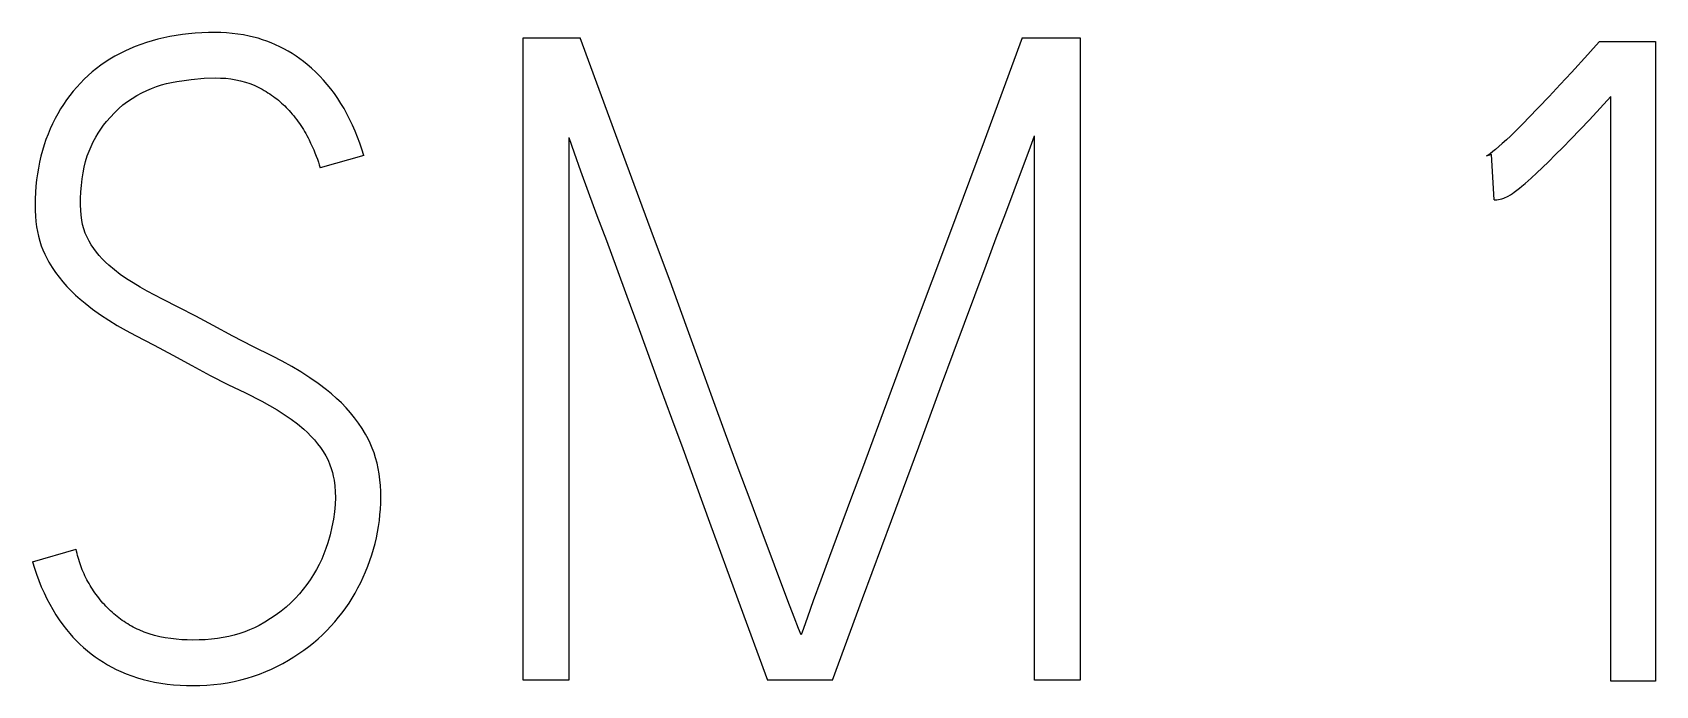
# Model space of a CAD drawing. Extents: x 867151 to 1787449, y -2071112 to -1028603.
# Drawn here: x 871244.18 to 871249.24, y -1032656.95 to -1032654.92 of the extents above; entities that cross this region are included whole.
import ezdxf

# ---------------------------------------------------------------- set-up
doc = ezdxf.new("R2010")
doc.units = 0
doc.header["$LTSCALE"] = 4
doc.header["$MEASUREMENT"] = 0
doc.layers.get('0').update_dxf_attribs({"linetype": 'CONTINUOUS'})
doc.layers.add('20000_FRONT_O', color=7, linetype='CONTINUOUS')

# ---------------------------------------------------------------- blocks, each defined once
blk = doc.blocks.new('A$C36C17930')
at = {"layer": '20000_FRONT_O', "color": 7, "linetype": 'Continuous'}
for p, q in [((31.2234, 52.5129), (31.204, 52.5105)), ((31.244, 52.5148), (31.2234, 52.5129)), ((31.2646, 52.5161), (31.244, 52.5148)), ((31.2852, 52.5169), (31.2646, 52.5161)), ((31.3059, 52.517), (31.2852, 52.5169)), ((31.3236, 52.5166), (31.3059, 52.517)), ((31.3414, 52.5157), (31.3236, 52.5166)), ((31.3591, 52.5142), (31.3414, 52.5157)), ((31.3768, 52.5121), (31.3591, 52.5142)), ((31.3943, 52.5094), (31.3768, 52.5121)), ((31.0409, 52.4664), (31.0245, 52.4589)), ((31.0574, 52.4732), (31.0409, 52.4664)), ((31.0742, 52.4796), (31.0574, 52.4732)), ((31.092, 52.4856), (31.0742, 52.4796)), ((31.1099, 52.4911), (31.092, 52.4856)), ((31.128, 52.496), (31.1099, 52.4911)), ((31.1462, 52.5004), (31.128, 52.496)), ((31.1654, 52.5043), (31.1462, 52.5004)), ((31.1846, 52.5077), (31.1654, 52.5043)), ((31.204, 52.5105), (31.1846, 52.5077)), ((31.4117, 52.5059), (31.3943, 52.5094)), ((31.4259, 52.5026), (31.4117, 52.5059)), ((31.4399, 52.4988), (31.4259, 52.5026)), ((31.4537, 52.4945), (31.4399, 52.4988)), ((31.4674, 52.4897), (31.4537, 52.4945)), ((31.481, 52.4845), (31.4674, 52.4897)), ((31.4943, 52.4788), (31.481, 52.4845)), ((31.5074, 52.4726), (31.4943, 52.4788)), ((31.5204, 52.466), (31.5074, 52.4726)), ((31.5332, 52.4589), (31.5204, 52.466)), ((32.2656, 50.5004), (32.2656, 52.5004)), ((32.2656, 52.5004), (32.4432, 52.5004)), ((32.5612, 52.1789), (32.4432, 52.5004)), ((33.819, 52.5004), (33.7007, 52.1789)), ((33.819, 52.5004), (33.9994, 52.5004)), ((33.9994, 52.5004), (33.9994, 50.5004)), ((35.5971, 52.4671), (35.5804, 52.4484)), ((35.5971, 52.4671), (35.6166, 52.4893)), ((35.6166, 52.4893), (35.7913, 52.4893)), ((35.7913, 52.4893), (35.7913, 50.4976)), ((30.9497, 52.4149), (30.9362, 52.4047)), ((30.9639, 52.4247), (30.9497, 52.4149)), ((30.9784, 52.434), (30.9639, 52.4247)), ((30.9933, 52.4427), (30.9784, 52.434)), ((31.0084, 52.4509), (30.9933, 52.4427)), ((31.0245, 52.4589), (31.0084, 52.4509)), ((31.5457, 52.4514), (31.5332, 52.4589)), ((31.5579, 52.4434), (31.5457, 52.4514)), ((31.5699, 52.435), (31.5579, 52.4434)), ((31.5816, 52.4263), (31.5699, 52.435)), ((31.593, 52.4172), (31.5816, 52.4263)), ((31.6063, 52.4057), (31.593, 52.4172)), ((35.5804, 52.4484), (35.5293, 52.3925)), ((30.8981, 52.3714), (30.8863, 52.3594)), ((30.9104, 52.383), (30.8981, 52.3714)), ((30.9231, 52.3941), (30.9104, 52.383)), ((30.9362, 52.4047), (30.9231, 52.3941)), ((31.1548, 52.3579), (31.1706, 52.3615)), ((31.1706, 52.3615), (31.1866, 52.3645)), ((31.1866, 52.3645), (31.2092, 52.3679)), ((31.2092, 52.3679), (31.2319, 52.3706)), ((31.2319, 52.3706), (31.2717, 52.3743)), ((31.2717, 52.3743), (31.3059, 52.3756)), ((31.3059, 52.3756), (31.3224, 52.3752)), ((31.3224, 52.3752), (31.3389, 52.3742)), ((31.3389, 52.3742), (31.3553, 52.3723)), ((31.3553, 52.3723), (31.3705, 52.3699)), ((31.3705, 52.3699), (31.3854, 52.3667)), ((31.3854, 52.3667), (31.4002, 52.3626)), ((31.4002, 52.3626), (31.4139, 52.358)), ((31.6192, 52.3937), (31.6063, 52.4057)), ((31.6317, 52.3813), (31.6192, 52.3937)), ((31.6436, 52.3684), (31.6317, 52.3813)), ((31.6551, 52.3551), (31.6436, 52.3684)), ((35.5293, 52.3925), (35.4945, 52.3548)), ((30.8536, 52.321), (30.8435, 52.3073)), ((30.864, 52.3342), (30.8536, 52.321)), ((30.8749, 52.347), (30.864, 52.3342)), ((30.8863, 52.3594), (30.8749, 52.347)), ((31.0332, 52.3019), (31.0479, 52.3118)), ((31.0479, 52.3118), (31.0625, 52.3206)), ((31.0625, 52.3206), (31.0775, 52.3287)), ((31.0775, 52.3287), (31.0929, 52.3361)), ((31.0929, 52.3361), (31.108, 52.3427)), ((31.108, 52.3427), (31.1235, 52.3486)), ((31.1235, 52.3486), (31.1391, 52.3537)), ((31.1391, 52.3537), (31.1548, 52.3579)), ((31.4139, 52.358), (31.4273, 52.3525)), ((31.4273, 52.3525), (31.4404, 52.3464)), ((31.4404, 52.3464), (31.4466, 52.3433)), ((31.4466, 52.3433), (31.4527, 52.34)), ((31.4527, 52.34), (31.4587, 52.3365)), ((31.4587, 52.3365), (31.4646, 52.333)), ((31.4646, 52.333), (31.4705, 52.3293)), ((31.4705, 52.3293), (31.4763, 52.3255)), ((31.4763, 52.3255), (31.4818, 52.3217)), ((31.4818, 52.3217), (31.4873, 52.3179)), ((31.4873, 52.3179), (31.4926, 52.3139)), ((31.4926, 52.3139), (31.4979, 52.3099)), ((31.4979, 52.3099), (31.5031, 52.3057)), ((31.6662, 52.3413), (31.6551, 52.3551)), ((31.6773, 52.3265), (31.6662, 52.3413)), ((31.6878, 52.3113), (31.6773, 52.3265)), ((31.6979, 52.2957), (31.6878, 52.3113)), ((35.4601, 52.3179), (35.4273, 52.2832)), ((35.4945, 52.3548), (35.4601, 52.3179)), ((35.5853, 52.2453), (35.6526, 52.3173)), ((35.6526, 50.4976), (35.6526, 52.3173)), ((30.8161, 52.2641), (30.8077, 52.2487)), ((30.8247, 52.2788), (30.8161, 52.2641)), ((30.8339, 52.2932), (30.8247, 52.2788)), ((30.8435, 52.3073), (30.8339, 52.2932)), ((30.9797, 52.2537), (30.9923, 52.2671)), ((30.9923, 52.2671), (31.0057, 52.2799)), ((31.0057, 52.2799), (31.0191, 52.2913)), ((31.0191, 52.2913), (31.0332, 52.3019)), ((31.5031, 52.3057), (31.5082, 52.3014)), ((31.5082, 52.3014), (31.5131, 52.2972)), ((31.5131, 52.2972), (31.5179, 52.2928)), ((31.5179, 52.2928), (31.5226, 52.2883)), ((31.5226, 52.2883), (31.5272, 52.2837)), ((31.5272, 52.2837), (31.5317, 52.2791)), ((31.5317, 52.2791), (31.5361, 52.2743)), ((31.5361, 52.2743), (31.5412, 52.2686)), ((31.5412, 52.2686), (31.5461, 52.2629)), ((31.5461, 52.2629), (31.551, 52.257)), ((31.7074, 52.2798), (31.6979, 52.2957)), ((31.7164, 52.2635), (31.7074, 52.2798)), ((31.7249, 52.247), (31.7164, 52.2635)), ((35.4273, 52.2832), (35.396, 52.2507)), ((30.7926, 52.217), (30.7858, 52.2008)), ((30.7999, 52.233), (30.7926, 52.217)), ((30.8077, 52.2487), (30.7999, 52.233)), ((30.9418, 52.2037), (30.95, 52.216)), ((30.95, 52.216), (30.9586, 52.228)), ((30.9586, 52.228), (30.9678, 52.2396)), ((30.9678, 52.2396), (30.9797, 52.2537)), ((31.551, 52.257), (31.5557, 52.2511)), ((31.5557, 52.2511), (31.5603, 52.245)), ((31.5603, 52.245), (31.5647, 52.2391)), ((31.5647, 52.2391), (31.569, 52.2331)), ((31.569, 52.2331), (31.5731, 52.227)), ((31.5731, 52.227), (31.5772, 52.2208)), ((31.5772, 52.2208), (31.5811, 52.2145)), ((31.5811, 52.2145), (31.5848, 52.2083)), ((31.7336, 52.2288), (31.7249, 52.247)), ((31.7418, 52.2102), (31.7336, 52.2288)), ((31.7494, 52.1915), (31.7418, 52.2102)), ((35.3666, 52.221), (35.353, 52.2077)), ((35.3814, 52.2358), (35.3666, 52.221)), ((35.396, 52.2507), (35.3814, 52.2358)), ((35.5275, 52.1848), (35.5565, 52.215)), ((35.5565, 52.215), (35.5853, 52.2453)), ((30.7734, 52.1667), (30.7681, 52.1493)), ((30.7793, 52.1838), (30.7734, 52.1667)), ((30.7858, 52.2008), (30.7793, 52.1838)), ((30.9134, 52.1475), (30.9196, 52.1624)), ((30.9196, 52.1624), (30.9265, 52.1769)), ((30.9265, 52.1769), (30.9342, 52.1911)), ((30.9342, 52.1911), (30.9418, 52.2037)), ((31.5848, 52.2083), (31.5884, 52.202)), ((31.5884, 52.202), (31.5919, 52.1957)), ((31.5919, 52.1957), (31.5953, 52.1892)), ((31.5953, 52.1892), (31.5985, 52.1828)), ((31.5985, 52.1828), (31.6035, 52.1724)), ((31.6035, 52.1724), (31.6083, 52.162)), ((31.6083, 52.162), (31.6129, 52.1515)), ((31.7565, 52.1725), (31.7494, 52.1915)), ((31.7631, 52.1534), (31.7565, 52.1725)), ((32.4071, 52.1897), (32.4071, 50.5004)), ((32.4071, 52.1897), (32.4238, 52.1426)), ((32.6713, 51.8803), (32.5612, 52.1789)), ((33.7007, 52.1789), (33.5897, 51.8803)), ((33.8411, 52.1496), (33.8579, 52.1953)), ((33.8579, 50.5004), (33.8579, 52.1953)), ((35.3142, 52.1717), (35.2926, 52.153)), ((35.3268, 52.1831), (35.3142, 52.1717)), ((35.3393, 52.1946), (35.3268, 52.1831)), ((35.353, 52.2077), (35.3393, 52.1946)), ((35.4792, 52.1356), (35.5035, 52.1601)), ((35.5035, 52.1601), (35.5275, 52.1848)), ((30.7592, 52.1134), (30.7555, 52.095)), ((30.7634, 52.1318), (30.7592, 52.1134)), ((30.7681, 52.1493), (30.7634, 52.1318)), ((30.8985, 52.0974), (30.9028, 52.115)), ((30.9028, 52.115), (30.908, 52.1324)), ((30.908, 52.1324), (30.9134, 52.1475)), ((31.6129, 52.1515), (31.6169, 52.1418)), ((31.6169, 52.1418), (31.6207, 52.1321)), ((31.6207, 52.1321), (31.6244, 52.1224)), ((31.6244, 52.1224), (31.6275, 52.1134)), ((31.6275, 52.1134), (31.6305, 52.1045)), ((31.7691, 52.1342), (31.6332, 52.0954)), ((31.7691, 52.1342), (31.7631, 52.1534)), ((32.4238, 52.1426), (32.4441, 52.0861)), ((33.8203, 52.0942), (33.8411, 52.1496)), ((35.2809, 52.137), (35.2643, 52.1315)), ((35.2702, 52.1354), (35.2643, 52.1315)), ((35.276, 52.1396), (35.2702, 52.1354)), ((35.2844, 52.1462), (35.276, 52.1396)), ((35.2892, 51.9955), (35.2809, 52.137)), ((35.2926, 52.153), (35.2844, 52.1462)), ((35.4387, 52.0959), (35.4591, 52.1156)), ((35.4591, 52.1156), (35.4792, 52.1356)), ((30.75, 52.0578), (30.748, 52.0381)), ((30.7525, 52.0764), (30.75, 52.0578)), ((30.7555, 52.095), (30.7525, 52.0764)), ((30.8898, 52.041), (30.8922, 52.0616)), ((30.8922, 52.0616), (30.8951, 52.0796)), ((30.8951, 52.0796), (30.8985, 52.0974)), ((31.6305, 52.1045), (31.6332, 52.0954)), ((32.4441, 52.0861), (32.4681, 52.0205)), ((33.7677, 51.9558), (33.8203, 52.0942)), ((35.3946, 52.055), (35.404, 52.0635)), ((35.404, 52.0635), (35.4215, 52.0795)), ((35.4215, 52.0795), (35.4387, 52.0959)), ((30.7465, 52.0184), (30.7457, 51.9987)), ((30.748, 52.0381), (30.7465, 52.0184)), ((30.8871, 51.9996), (30.888, 52.0204)), ((30.888, 52.0204), (30.8898, 52.041)), ((32.4681, 52.0205), (32.4951, 51.9475)), ((35.328, 52.0052), (35.3327, 52.0077)), ((35.3327, 52.0077), (35.3392, 52.0116)), ((35.3392, 52.0116), (35.3455, 52.0158)), ((35.3455, 52.0158), (35.3516, 52.0202)), ((35.3516, 52.0202), (35.3596, 52.0261)), ((35.3596, 52.0261), (35.3675, 52.0323)), ((35.3675, 52.0323), (35.3752, 52.0385)), ((35.3752, 52.0385), (35.385, 52.0467)), ((35.385, 52.0467), (35.3946, 52.055)), ((30.7457, 51.9987), (30.7455, 51.9789)), ((30.7455, 51.9789), (30.7459, 51.9622)), ((30.7459, 51.9622), (30.7467, 51.9455)), ((30.887, 51.9789), (30.8871, 51.9996)), ((30.8875, 51.9636), (30.887, 51.9789)), ((30.8887, 51.9483), (30.8875, 51.9636)), ((35.2892, 51.9955), (35.2933, 51.9957)), ((35.2933, 51.9957), (35.2974, 51.9961)), ((35.2974, 51.9961), (35.3023, 51.997)), ((35.3023, 51.997), (35.3071, 51.998)), ((35.3071, 51.998), (35.3128, 51.9994)), ((35.3128, 51.9994), (35.3184, 52.0011)), ((35.3184, 52.0011), (35.3233, 52.003)), ((35.3233, 52.003), (35.328, 52.0052)), ((30.7467, 51.9455), (30.7482, 51.9289)), ((30.7482, 51.9289), (30.7503, 51.9123)), ((30.7503, 51.9123), (30.7529, 51.8973)), ((30.8907, 51.9331), (30.8887, 51.9483)), ((30.8935, 51.9192), (30.8907, 51.9331)), ((30.8972, 51.9054), (30.8935, 51.9192)), ((32.4951, 51.9475), (32.5242, 51.8689)), ((33.7381, 51.8772), (33.7677, 51.9558)), ((30.7529, 51.8973), (30.7561, 51.8824)), ((30.7561, 51.8824), (30.76, 51.8677)), ((30.76, 51.8677), (30.7646, 51.8531)), ((30.9018, 51.892), (30.8972, 51.9054)), ((30.9072, 51.8794), (30.9018, 51.892)), ((30.9133, 51.8672), (30.9072, 51.8794)), ((30.9203, 51.8554), (30.9133, 51.8672)), ((30.928, 51.844), (30.9203, 51.8554)), ((32.5242, 51.8689), (32.5555, 51.7847)), ((32.7226, 51.7425), (32.6713, 51.8803)), ((33.5897, 51.8803), (33.4862, 51.6044)), ((33.7067, 51.793), (33.7381, 51.8772)), ((30.7646, 51.8531), (30.7697, 51.8398)), ((30.7697, 51.8398), (30.7754, 51.8267)), ((30.7754, 51.8267), (30.7817, 51.8139)), ((30.7817, 51.8139), (30.7885, 51.8014)), ((30.9363, 51.8331), (30.928, 51.844)), ((30.9451, 51.8225), (30.9363, 51.8331)), ((30.9547, 51.8119), (30.9451, 51.8225)), ((30.9647, 51.8017), (30.9547, 51.8119)), ((30.7885, 51.8014), (30.7983, 51.7855)), ((30.7983, 51.7855), (30.8089, 51.7701)), ((30.8089, 51.7701), (30.8201, 51.7551)), ((30.8201, 51.7551), (30.8321, 51.7405)), ((30.9752, 51.792), (30.9647, 51.8017)), ((30.9924, 51.7775), (30.9752, 51.792)), ((31.0104, 51.7639), (30.9924, 51.7775)), ((31.0302, 51.7503), (31.0104, 51.7639)), ((32.5555, 51.7847), (32.5883, 51.6961)), ((33.6041, 51.517), (33.7067, 51.793)), ((30.8321, 51.7405), (30.8445, 51.7263)), ((30.8445, 51.7263), (30.8576, 51.7126)), ((30.8576, 51.7126), (30.8715, 51.6991)), ((31.0504, 51.7374), (31.0302, 51.7503)), ((31.0722, 51.7242), (31.0504, 51.7374)), ((31.0943, 51.7115), (31.0722, 51.7242)), ((31.1422, 51.6862), (31.0943, 51.7115)), ((32.7733, 51.6044), (32.7226, 51.7425)), ((30.8715, 51.6991), (30.886, 51.6862)), ((30.886, 51.6862), (30.9009, 51.6738)), ((30.9009, 51.6738), (30.9246, 51.6554)), ((30.9246, 51.6554), (30.9491, 51.638)), ((31.1931, 51.6605), (31.1422, 51.6862)), ((31.2458, 51.6332), (31.1931, 51.6605)), ((32.5883, 51.6961), (32.6221, 51.6041)), ((30.9491, 51.638), (30.9749, 51.6209)), ((30.9749, 51.6209), (31.0014, 51.6047)), ((31.0014, 51.6047), (31.0293, 51.589)), ((31.3003, 51.6044), (31.2458, 51.6332)), ((31.3615, 51.5716), (31.3003, 51.6044)), ((32.6221, 51.6041), (32.6919, 51.4121)), ((32.814, 51.4905), (32.7733, 51.6044)), ((33.4862, 51.6044), (33.3219, 51.1609)), ((31.0293, 51.589), (31.0576, 51.5739)), ((31.0576, 51.5739), (31.116, 51.5437)), ((31.423, 51.5397), (31.3615, 51.5716)), ((31.116, 51.5437), (31.1747, 51.5123)), ((31.1747, 51.5123), (31.2337, 51.4796)), ((31.4848, 51.5087), (31.423, 51.5397)), ((31.515, 51.4931), (31.4848, 51.5087)), ((33.5682, 51.4201), (33.6041, 51.517)), ((31.2337, 51.4796), (31.2905, 51.4492)), ((31.5447, 51.4768), (31.515, 51.4931)), ((31.573, 51.46), (31.5447, 51.4768)), ((31.6007, 51.4421), (31.573, 51.46)), ((32.8546, 51.3782), (32.814, 51.4905)), ((31.2905, 51.4492), (31.3459, 51.421)), ((31.3459, 51.421), (31.4002, 51.395)), ((31.627, 51.4239), (31.6007, 51.4421)), ((31.6526, 51.4047), (31.627, 51.4239)), ((31.6688, 51.3915), (31.6526, 51.4047)), ((32.6919, 51.4121), (32.727, 51.3164)), ((33.5326, 51.3235), (33.5682, 51.4201)), ((31.4002, 51.395), (31.4518, 51.3692)), ((31.4518, 51.3692), (31.4758, 51.356)), ((31.4758, 51.356), (31.4994, 51.342)), ((31.6844, 51.3778), (31.6688, 51.3915)), ((31.6995, 51.3634), (31.6844, 51.3778)), ((31.7137, 51.3486), (31.6995, 51.3634)), ((32.8953, 51.2674), (32.8546, 51.3782)), ((31.4994, 51.342), (31.5215, 51.328)), ((31.5215, 51.328), (31.543, 51.3131)), ((31.543, 51.3131), (31.5629, 51.2982)), ((31.7272, 51.3331), (31.7137, 51.3486)), ((31.7401, 51.3172), (31.7272, 51.3331)), ((31.7524, 51.3006), (31.7401, 51.3172)), ((31.764, 51.2836), (31.7524, 51.3006)), ((32.727, 51.3164), (32.7622, 51.2216)), ((33.4973, 51.2272), (33.5326, 51.3235)), ((31.5629, 51.2982), (31.5819, 51.2822)), ((31.5819, 51.2822), (31.5934, 51.2714)), ((31.5934, 51.2714), (31.6045, 51.2601)), ((31.6045, 51.2601), (31.6152, 51.2484)), ((31.7747, 51.266), (31.764, 51.2836)), ((31.7822, 51.252), (31.7747, 51.266)), ((31.7891, 51.2378), (31.7822, 51.252)), ((32.9348, 51.1609), (32.8953, 51.2674)), ((31.6152, 51.2484), (31.625, 51.2367)), ((31.625, 51.2367), (31.6343, 51.2245)), ((31.6343, 51.2245), (31.6429, 51.2119)), ((31.6429, 51.2119), (31.6508, 51.1987)), ((31.6508, 51.1987), (31.6577, 51.1849)), ((31.7953, 51.2232), (31.7891, 51.2378)), ((31.8009, 51.2084), (31.7953, 51.2232)), ((31.8059, 51.1922), (31.8009, 51.2084)), ((32.7622, 51.2216), (32.8457, 50.9923)), ((33.4119, 50.9972), (33.4973, 51.2272)), ((31.6577, 51.1849), (31.6637, 51.1708)), ((31.6637, 51.1708), (31.6677, 51.1591)), ((31.6677, 51.1591), (31.6711, 51.1473)), ((31.8102, 51.1759), (31.8059, 51.1922)), ((31.8137, 51.1594), (31.8102, 51.1759)), ((31.8166, 51.1427), (31.8137, 51.1594)), ((32.9718, 51.0615), (32.9348, 51.1609)), ((33.3219, 51.1609), (33.2849, 51.0615)), ((31.6711, 51.1473), (31.6739, 51.1353)), ((31.6739, 51.1353), (31.6762, 51.1231)), ((31.6762, 51.1231), (31.6786, 51.1052)), ((31.6786, 51.1052), (31.6799, 51.0871)), ((31.8189, 51.1244), (31.8166, 51.1427)), ((31.8206, 51.106), (31.8189, 51.1244)), ((31.8215, 51.0875), (31.8206, 51.106)), ((31.6797, 51.047), (31.6777, 51.025)), ((31.6804, 51.069), (31.6797, 51.047)), ((31.6799, 51.0871), (31.6804, 51.069)), ((31.8207, 51.0331), (31.8215, 51.051)), ((31.8218, 51.069), (31.8215, 51.0875)), ((31.8215, 51.051), (31.8218, 51.069)), ((33.0063, 50.9692), (32.9718, 51.0615)), ((33.2849, 51.0615), (33.2504, 50.9692)), ((31.6744, 51.0013), (31.6699, 50.9778)), ((31.6777, 51.025), (31.6744, 51.0013)), ((31.8148, 50.9793), (31.8174, 50.9972)), ((31.8174, 50.9972), (31.8193, 51.0151)), ((31.8193, 51.0151), (31.8207, 51.0331)), ((33.3222, 50.755), (33.4119, 50.9972)), ((31.6639, 50.9525), (31.6568, 50.9276)), ((31.6699, 50.9778), (31.6639, 50.9525)), ((31.8081, 50.9437), (31.8117, 50.9614)), ((31.8117, 50.9614), (31.8148, 50.9793)), ((32.8457, 50.9923), (32.9335, 50.7519)), ((33.0895, 50.7473), (33.0063, 50.9692)), ((33.2504, 50.9692), (33.2191, 50.8853)), ((30.7372, 50.8693), (30.8731, 50.9082)), ((30.8745, 50.9016), (30.8731, 50.9082)), ((30.876, 50.8951), (30.8745, 50.9016)), ((30.8776, 50.8886), (30.876, 50.8951)), ((31.6511, 50.9105), (31.6448, 50.8936)), ((31.6568, 50.9276), (31.6511, 50.9105)), ((31.7938, 50.8904), (31.7992, 50.9081)), ((31.7992, 50.9081), (31.8039, 50.926)), ((31.8039, 50.926), (31.8081, 50.9437)), ((30.7372, 50.8693), (30.7433, 50.8496)), ((30.7433, 50.8496), (30.7499, 50.83)), ((30.8793, 50.8822), (30.8776, 50.8886)), ((30.8812, 50.8757), (30.8793, 50.8822)), ((30.8832, 50.8693), (30.8812, 50.8757)), ((30.8853, 50.8629), (30.8832, 50.8693)), ((30.8876, 50.8566), (30.8853, 50.8629)), ((30.8899, 50.8503), (30.8876, 50.8566)), ((30.8925, 50.844), (30.8899, 50.8503)), ((31.6215, 50.8446), (31.6124, 50.8289)), ((31.63, 50.8606), (31.6215, 50.8446)), ((31.6378, 50.877), (31.63, 50.8606)), ((31.6448, 50.8936), (31.6378, 50.877)), ((31.7747, 50.8382), (31.7816, 50.8554)), ((31.7816, 50.8554), (31.788, 50.8728)), ((31.788, 50.8728), (31.7938, 50.8904)), ((33.2191, 50.8853), (33.1918, 50.8114)), ((30.7499, 50.83), (30.7571, 50.8105)), ((30.7571, 50.8105), (30.7648, 50.7913)), ((30.8951, 50.8378), (30.8925, 50.844)), ((30.8978, 50.8316), (30.8951, 50.8378)), ((30.9007, 50.8255), (30.8978, 50.8316)), ((30.9037, 50.8194), (30.9007, 50.8255)), ((30.9068, 50.8133), (30.9037, 50.8194)), ((30.91, 50.8073), (30.9068, 50.8133)), ((30.9133, 50.8014), (30.91, 50.8073)), ((30.9168, 50.7955), (30.9133, 50.8014)), ((30.9203, 50.7897), (30.9168, 50.7955)), ((31.5918, 50.7981), (31.5805, 50.7833)), ((31.6024, 50.8133), (31.5918, 50.7981)), ((31.6124, 50.8289), (31.6024, 50.8133)), ((31.7509, 50.7878), (31.7594, 50.8043)), ((31.7594, 50.8043), (31.7673, 50.8212)), ((31.7673, 50.8212), (31.7747, 50.8382)), ((33.1918, 50.8114), (33.1686, 50.7473)), ((30.7648, 50.7913), (30.7732, 50.7723)), ((30.7732, 50.7723), (30.7822, 50.7536)), ((30.7822, 50.7536), (30.791, 50.7368)), ((30.9239, 50.784), (30.9203, 50.7897)), ((30.9277, 50.7783), (30.9239, 50.784)), ((30.9316, 50.7727), (30.9277, 50.7783)), ((30.9355, 50.7671), (30.9316, 50.7727)), ((30.9396, 50.7617), (30.9355, 50.7671)), ((30.9438, 50.7563), (30.9396, 50.7617)), ((30.948, 50.751), (30.9438, 50.7563)), ((30.9524, 50.7458), (30.948, 50.751)), ((30.9568, 50.7406), (30.9524, 50.7458)), ((31.5554, 50.7547), (31.5418, 50.7413)), ((31.5683, 50.7687), (31.5554, 50.7547)), ((31.5805, 50.7833), (31.5683, 50.7687)), ((31.7229, 50.7405), (31.7327, 50.756)), ((31.7327, 50.756), (31.7421, 50.7717)), ((31.7421, 50.7717), (31.7509, 50.7878)), ((32.9335, 50.7519), (33.0257, 50.5004)), ((33.1089, 50.6961), (33.0895, 50.7473)), ((33.1686, 50.7473), (33.1502, 50.6961)), ((33.2282, 50.5004), (33.3222, 50.755)), ((30.791, 50.7368), (30.8003, 50.7203)), ((30.8003, 50.7203), (30.8102, 50.7041)), ((30.8102, 50.7041), (30.8206, 50.6883)), ((30.9614, 50.7356), (30.9568, 50.7406)), ((30.966, 50.7306), (30.9614, 50.7356)), ((30.9707, 50.7258), (30.966, 50.7306)), ((30.9755, 50.721), (30.9707, 50.7258)), ((30.9804, 50.7163), (30.9755, 50.721)), ((30.9854, 50.7117), (30.9804, 50.7163)), ((30.9904, 50.7073), (30.9854, 50.7117)), ((30.9956, 50.7029), (30.9904, 50.7073)), ((31.0008, 50.6986), (30.9956, 50.7029)), ((31.0061, 50.6945), (31.0008, 50.6986)), ((31.0115, 50.6904), (31.0061, 50.6945)), ((31.496, 50.7038), (31.4789, 50.6921)), ((31.5118, 50.7156), (31.496, 50.7038)), ((31.5271, 50.7281), (31.5118, 50.7156)), ((31.5418, 50.7413), (31.5271, 50.7281)), ((31.6787, 50.6819), (31.6904, 50.6961)), ((31.6904, 50.6961), (31.7017, 50.7105)), ((31.7017, 50.7105), (31.7126, 50.7254)), ((31.7126, 50.7254), (31.7229, 50.7405)), ((33.1228, 50.661), (33.1089, 50.6961)), ((33.1502, 50.6961), (33.1377, 50.661)), ((30.8206, 50.6883), (30.8316, 50.6729)), ((30.8316, 50.6729), (30.8432, 50.6579)), ((30.8432, 50.6579), (30.8531, 50.646)), ((30.8531, 50.646), (30.8634, 50.6345)), ((31.0169, 50.6865), (31.0115, 50.6904)), ((31.0225, 50.6827), (31.0169, 50.6865)), ((31.0281, 50.679), (31.0225, 50.6827)), ((31.0337, 50.6754), (31.0281, 50.679)), ((31.0395, 50.672), (31.0337, 50.6754)), ((31.0453, 50.6686), (31.0395, 50.672)), ((31.0512, 50.6654), (31.0453, 50.6686)), ((31.0571, 50.6624), (31.0512, 50.6654)), ((31.0631, 50.6594), (31.0571, 50.6624)), ((31.0692, 50.6567), (31.0631, 50.6594)), ((31.0849, 50.6501), (31.0692, 50.6567)), ((31.101, 50.6445), (31.0849, 50.6501)), ((31.1174, 50.6397), (31.101, 50.6445)), ((31.3826, 50.6456), (31.3657, 50.6406)), ((31.3982, 50.6509), (31.3826, 50.6456)), ((31.4135, 50.6569), (31.3982, 50.6509)), ((31.4285, 50.6636), (31.4135, 50.6569)), ((31.4432, 50.671), (31.4285, 50.6636)), ((31.4613, 50.6811), (31.4432, 50.671)), ((31.4789, 50.6921), (31.4613, 50.6811)), ((31.6405, 50.6417), (31.6537, 50.6547)), ((31.6537, 50.6547), (31.6665, 50.6682)), ((31.6665, 50.6682), (31.6787, 50.6819)), ((33.1311, 50.6419), (33.1228, 50.661)), ((33.1377, 50.661), (33.1311, 50.6419)), ((30.8634, 50.6345), (30.8741, 50.6233)), ((30.8741, 50.6233), (30.8851, 50.6124)), ((30.8851, 50.6124), (30.8965, 50.602)), ((30.8965, 50.602), (30.9082, 50.5919)), ((30.9082, 50.5919), (30.9203, 50.5822)), ((31.134, 50.6356), (31.1174, 50.6397)), ((31.1509, 50.6323), (31.134, 50.6356)), ((31.1679, 50.6297), (31.1509, 50.6323)), ((31.185, 50.6277), (31.1679, 50.6297)), ((31.2022, 50.6263), (31.185, 50.6277)), ((31.2194, 50.6255), (31.2022, 50.6263)), ((31.2365, 50.6252), (31.2194, 50.6255)), ((31.2559, 50.6255), (31.2365, 50.6252)), ((31.2753, 50.6264), (31.2559, 50.6255)), ((31.2945, 50.628), (31.2753, 50.6264)), ((31.3137, 50.6303), (31.2945, 50.628)), ((31.3312, 50.633), (31.3137, 50.6303)), ((31.3485, 50.6365), (31.3312, 50.633)), ((31.3657, 50.6406), (31.3485, 50.6365)), ((31.5671, 50.583), (31.5827, 50.5939)), ((31.5827, 50.5939), (31.5979, 50.6052)), ((31.5979, 50.6052), (31.6127, 50.617)), ((31.6127, 50.617), (31.6268, 50.6291)), ((31.6268, 50.6291), (31.6405, 50.6417)), ((30.9203, 50.5822), (30.9326, 50.5731)), ((30.9326, 50.5731), (30.9452, 50.5644)), ((30.9452, 50.5644), (30.958, 50.5561)), ((30.958, 50.5561), (30.9712, 50.5483)), ((30.9712, 50.5483), (30.9846, 50.5409)), ((31.482, 50.5351), (31.4998, 50.5436)), ((31.4998, 50.5436), (31.5172, 50.5527)), ((31.5172, 50.5527), (31.5344, 50.5624)), ((31.5344, 50.5624), (31.5512, 50.5727)), ((31.5512, 50.5727), (31.5671, 50.583)), ((30.9846, 50.5409), (30.9983, 50.534)), ((30.9983, 50.534), (31.0121, 50.5275)), ((31.0121, 50.5275), (31.0291, 50.5204)), ((31.0291, 50.5204), (31.0464, 50.5139)), ((31.0464, 50.5139), (31.0639, 50.5081)), ((31.0639, 50.5081), (31.0816, 50.503)), ((31.0816, 50.503), (31.0995, 50.4985)), ((31.0995, 50.4985), (31.1176, 50.4947)), ((31.1176, 50.4947), (31.1372, 50.4912)), ((31.1372, 50.4912), (31.1569, 50.4884)), ((31.3242, 50.4894), (31.3449, 50.4926)), ((31.3449, 50.4926), (31.3654, 50.4965)), ((31.3654, 50.4965), (31.3858, 50.5011)), ((31.3858, 50.5011), (31.406, 50.5066)), ((31.406, 50.5066), (31.4254, 50.5126)), ((31.4254, 50.5126), (31.4446, 50.5194)), ((31.4446, 50.5194), (31.4634, 50.5269)), ((31.4634, 50.5269), (31.482, 50.5351)), ((32.4071, 50.5004), (32.2656, 50.5004)), ((33.2282, 50.5004), (33.0257, 50.5004)), ((33.9994, 50.5004), (33.8579, 50.5004)), ((35.7913, 50.4976), (35.6526, 50.4976)), ((31.1569, 50.4884), (31.1768, 50.4863)), ((31.1768, 50.4863), (31.1967, 50.4849)), ((31.1967, 50.4849), (31.2166, 50.484)), ((31.2166, 50.484), (31.2365, 50.4837)), ((31.2365, 50.4837), (31.2585, 50.4841)), ((31.2585, 50.4841), (31.2805, 50.4851)), ((31.2805, 50.4851), (31.3024, 50.4869)), ((31.3024, 50.4869), (31.3242, 50.4894))]:
    blk.add_line(p, q, dxfattribs=at)

msp = doc.modelspace()

# ---------------------------------------------------------------- block references
at = {"color": 0, "linetype": 'ByBlock', "ltscale": 25}
msp.add_blockref('A$C36C17930', (871213.445, -1032707.432), dxfattribs=at)

doc.saveas('drawing.dxf')
